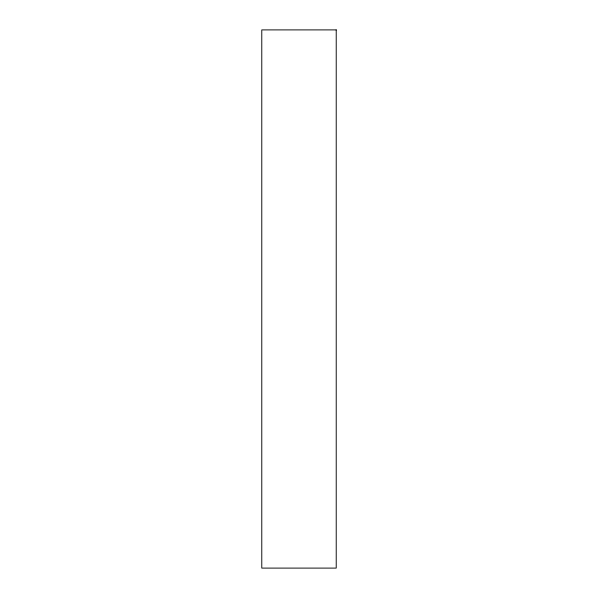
<?xml version="1.0" encoding="UTF-8"?>
<svg xmlns="http://www.w3.org/2000/svg" width="598" height="598" viewBox="0 0 598 598"><rect width="100%" height="100%" fill="white"/><g stroke="black" fill="none" stroke-linecap="round" stroke-linejoin="round"><path stroke-width="0.9" d="M336.218 29.9L261.782 29.9L261.782 568.1L336.218 568.1L336.218 29.9"/></g></svg>
